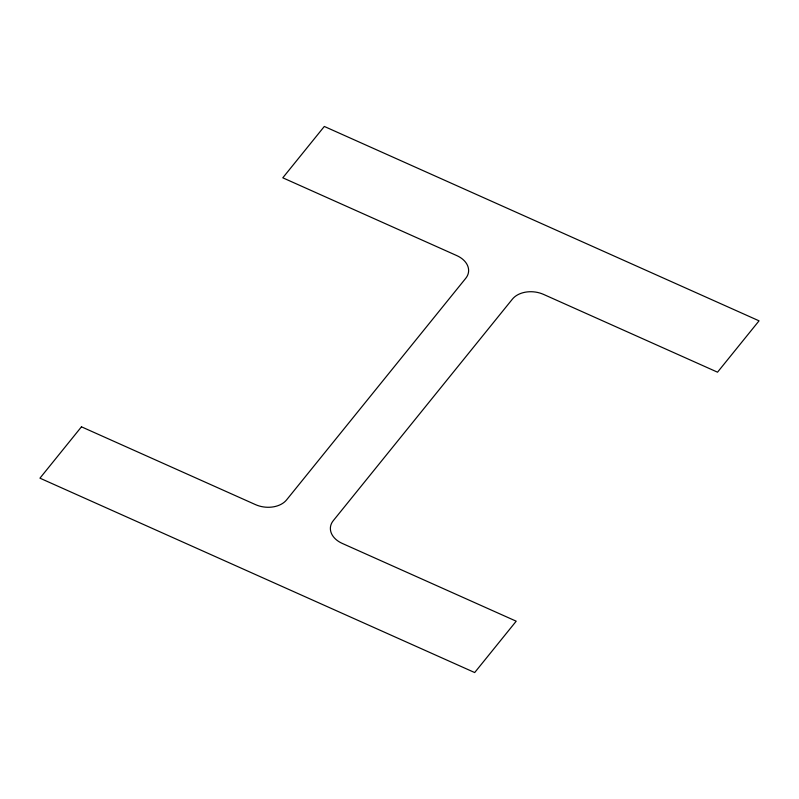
<?xml version="1.0" encoding="UTF-8"?>
<svg xmlns="http://www.w3.org/2000/svg" width="799" height="799" viewBox="0 0 799 799"><rect width="100%" height="100%" fill="white"/><g stroke="black" fill="none" stroke-linecap="round" stroke-linejoin="round"><path stroke-width="1.2" d="M81.468 426.816L39.95 478.172L474.686 672.548L516.204 621.193L342.212 543.4A22.981 16.28 6.2 0 1 333.223 520.738L512.409 299.116A22.981 16.28 6.2 0 1 543.54 294.392L717.532 372.184L759.05 320.828L324.314 126.452L282.796 177.807L456.788 255.6A22.981 16.28 6.2 0 1 465.777 278.262L286.591 499.884A22.981 16.28 6.2 0 1 255.46 504.608L81.468 426.816"/></g></svg>
